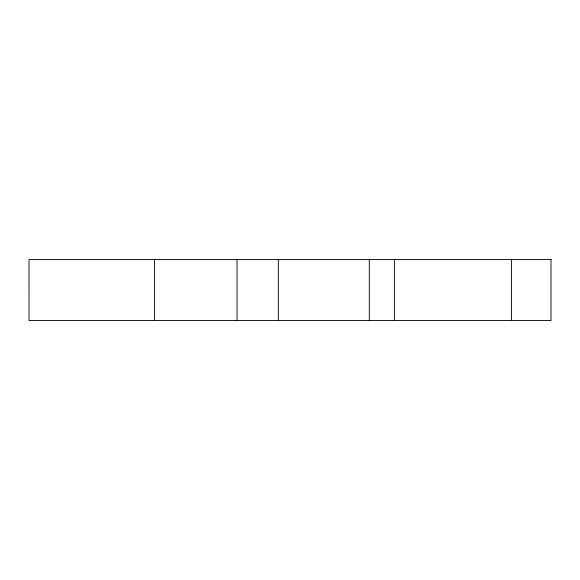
<?xml version="1.0" encoding="UTF-8"?>
<svg xmlns="http://www.w3.org/2000/svg" width="580" height="580" viewBox="0 0 580 580"><rect width="100%" height="100%" fill="white"/><g stroke="black" fill="none" stroke-linecap="round" stroke-linejoin="round"><path stroke-width="0.87" d="M511.422 259.47L511.422 320.53M394.378 259.47L394.378 320.53M369.315 259.47L369.315 320.53M278.342 259.47L278.342 320.53M237.024 259.47L237.024 320.53M154.469 259.47L154.469 320.53M551 259.47L29.007 259.47L29 320.53L551 320.53L551 259.47"/></g></svg>
